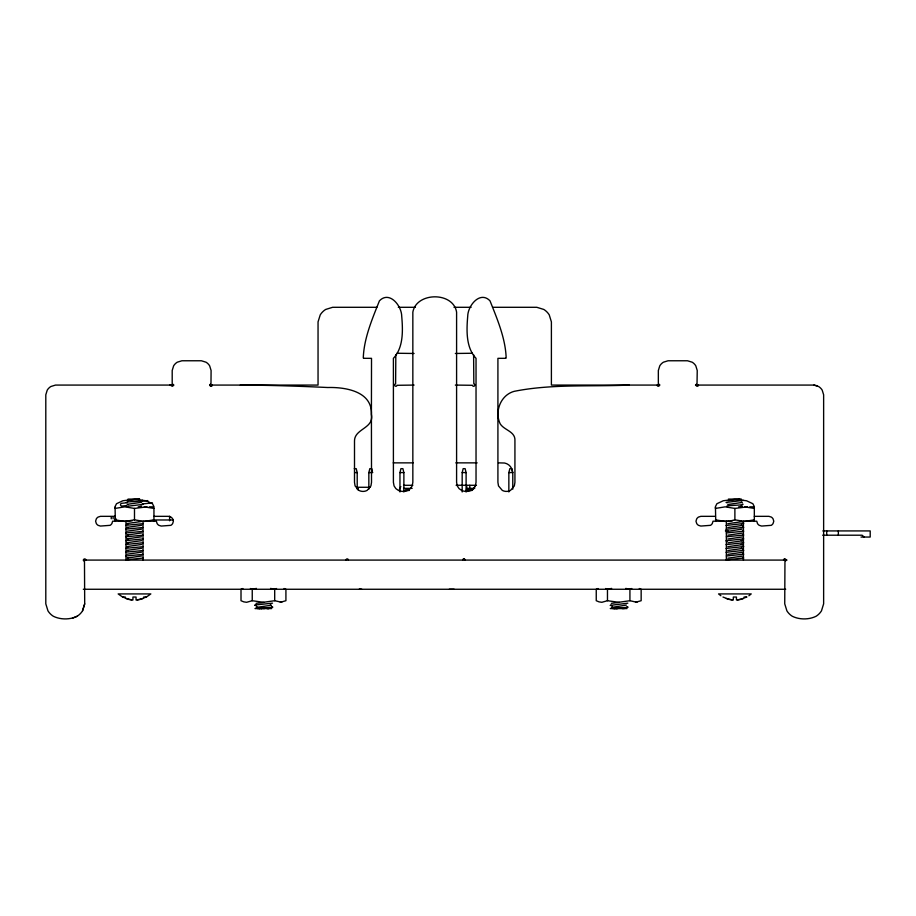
<?xml version="1.0" encoding="UTF-8"?>
<svg xmlns="http://www.w3.org/2000/svg" width="916" height="916" viewBox="0 0 916 916"><rect width="100%" height="100%" fill="white"/><g stroke="black" fill="none" stroke-linecap="round" stroke-linejoin="round"><path stroke-width="1.37" d="M115.05 507.269L115.05 508.426L124.771 506.846L134.492 508.426L146.995 506.846M115.347 521.433L115.05 506.617L116.515 503.72L122.87 500.754L134.492 499.323L146.113 500.754L152.468 503.72L153.945 506.617L153.945 521.433M475.576 485.297L473.194 489.51M715.442 507.269L715.442 508.426L725.163 506.846L734.884 508.426L747.387 506.846M715.74 521.433L715.442 506.617L716.907 503.72L723.262 500.754L734.884 499.323L746.506 500.754L752.86 503.72L754.326 506.617L754.326 521.433M212.283 385.075L212.26 385.293A1.168 1.168 0 0 1 211.31 386.254L210.875 386.243M346.019 560.088L346.042 559.871A1.168 1.168 0 0 1 346.992 558.92L347.427 558.92A1.168 1.168 0 0 1 348.343 559.871L348.401 560.088M472.438 353.255L455.344 353.473M462.695 560.088L462.717 559.871A1.168 1.168 0 0 1 463.668 558.92L464.103 558.92M698.427 385.075L698.404 385.293A1.168 1.168 0 0 1 697.454 386.254L697.019 386.243A1.168 1.168 0 0 1 696.114 385.293M783.558 560.088L783.569 559.871A1.168 1.168 0 0 1 784.565 558.966M85.875 560.088L85.864 559.871A1.168 1.168 0 0 0 84.867 558.966L84.478 558.92A1.168 1.168 0 0 0 83.516 559.916L83.516 560.306A1.168 1.168 0 0 0 84.478 561.268L84.696 603.839L82.532 610.869A17.175 17.175 0 0 1 77.116 616.273C69.96 619.8 60.513 619.8 53.357 616.273A17.164 17.164 0 0 1 47.964 610.869L45.8 603.839L45.8 394.796L47.243 390.124A11.45 11.45 0 0 1 50.838 386.518L55.521 385.075L173.937 385.075M84.696 603.839L82.52 610.869M404.414 491.388L405.09 490.507L409.326 490.472M368.839 489.19L368.839 472.576L369.824 468.66L371.781 468.66L372.434 471.271M399.96 491.961L399.96 472.576L400.933 468.66L402.891 468.66L403.876 472.576L403.876 491.961M462.179 491.961L462.179 472.576L463.164 468.66L465.122 468.66L466.107 472.576L466.107 491.961M508.849 491.961L508.849 472.576L509.834 468.66L511.792 468.66L512.777 472.576L512.777 489.19M748.887 595.766L751.223 593.923L718.556 593.923L720.892 595.766M127.141 531.2L141.591 529.127M127.141 554.214L141.591 552.142M256.068 603.335L263.991 602.373M256.068 607.171L257.053 606.85M611.35 603.335L619.308 602.373M611.35 607.171L612.335 606.85M742.235 533.123L727.785 535.196M742.235 536.959L727.785 539.032M742.235 552.302L727.785 554.375M742.235 556.138L727.785 558.21M146.194 597.037L140.297 599.396L136.049 600.014L136.049 597.037L132.934 597.037L132.934 600.014L128.812 599.43L122.79 597.037M746.586 597.037L740.689 599.396L736.441 600.014L736.441 597.037L733.327 597.037L733.327 600.014L729.205 599.43L722.976 597.037M143.308 538.871L125.973 540.635M143.308 542.707L125.973 544.47M143.308 558.05L125.973 559.813M726.067 525.452L743.7 523.528L742.521 523.208M726.067 529.288L743.7 527.364L742.521 527.043M726.067 540.795L743.7 538.871L742.521 538.551M610.789 605.087L611.67 605.568M726.067 544.631L743.7 542.707L742.521 542.386M726.067 548.466L743.7 546.543L742.521 546.222M726.067 552.302L743.7 550.379L742.521 550.058M77.127 616.273L72.524 618.163M242.866 588.519L241.011 589.286L241.011 600.713L243.793 601.858L246.622 602.293L252.244 600.713L263.464 602.293L274.697 600.713L281.739 602.293M270.552 588.415L274.697 589.286L276.552 588.519M598.102 588.519L596.247 589.286L596.247 600.713L599.018 601.858L601.858 602.293L607.468 600.713L618.701 602.293L629.922 600.713L636.975 602.293M625.777 588.415L629.922 589.286L631.777 588.519M143.033 598.537L137.194 599.946M743.426 598.537L737.575 599.946M153.945 519.853L144.213 521.433L134.492 519.853L124.771 521.433L115.05 519.853M730.098 520.998L734.884 519.853L744.605 521.433L754.326 519.853M250.389 588.519L252.244 589.286L256.423 588.415M605.625 588.519L607.468 589.286L611.648 588.415M125.973 521.456L132.213 520.815M125.973 525.292L143.011 523.689M125.973 529.127L143.011 527.524M125.973 532.963L143.011 531.36M125.973 536.799L143.011 535.196M125.973 548.306L143.011 546.703M125.973 552.142L143.011 550.539M125.973 555.978L143.011 554.375M256.354 604.926L254.602 605.247L256.354 605.568M726.365 521.456L728.655 521.135M726.365 532.963L743.7 531.2L742.521 530.879M726.365 536.799L743.7 535.036L742.521 534.715M726.365 555.978L743.7 554.214L742.521 553.894M726.365 559.813L743.7 558.05L742.521 557.73M280.307 602.293L285.918 600.713L285.918 589.286L284.075 588.519M635.544 602.293L641.154 600.713L641.154 589.286L639.299 588.519M255.782 604.926L272.51 603.175M449.298 589.263L454.164 589.263M139.392 499.106L127.141 500.514L128.126 500.834M138.167 506.914L141.591 506.113M739.785 499.106L727.785 500.674M738.559 506.914L742.235 506.273L741.25 505.953M126.076 502.85L121.736 503.296A1.385 1.385 0 0 0 120.511 504.819A1.385 1.385 0 0 0 122.023 506.056L126.179 505.621M142.575 501.132L147.808 500.594M142.77 503.892L152.457 502.884M505.495 358.316L497.915 358.339L497.915 482.308L498.499 485.904L502.323 490.415A8.771 8.771 0 0 0 510.521 490.415L514.345 485.904L514.929 482.308L514.929 440.985C515.719 431.367 504.235 430.417 500.159 423.787C494.354 411.57 500.628 395.094 514.094 391.361C551.753 383.781 590.9 386.792 629.178 385.075M257.545 608.579L259.766 608.579M612.815 608.579L615.083 608.579M784.52 558.92L784.955 558.92A1.168 1.168 0 0 1 785.917 559.916L785.917 560.306A1.168 1.168 0 0 1 784.955 561.268L784.737 603.839L786.901 610.869A17.164 17.164 0 0 0 792.306 616.273C799.462 619.8 808.908 619.8 816.076 616.273A17.164 17.164 0 0 0 821.469 610.869L823.633 603.839L823.633 394.796L822.19 390.113A11.45 11.45 0 0 0 818.595 386.518L813.912 385.075L695.496 385.075M732.605 520.815L725.163 521.433L715.442 519.853M262.079 608.579L259.194 608.579M265.697 607.961L272.808 607.171L271.628 606.85M617.395 608.579L614.476 608.579M620.979 607.961L628.124 607.171L626.945 606.85M261.197 608.579L266.27 607.961M616.468 608.579L621.586 607.961M376.888 307.295L332.623 307.295L325.627 309.471A17.232 17.232 0 0 0 320.245 314.864L318.047 321.882L318.047 385.075L209.615 385.075M398.311 307.295L415.44 307.295M453.993 307.295L471.122 307.295M492.545 307.295L536.81 307.295L543.829 309.459A17.164 17.164 0 0 1 549.234 314.852L551.398 321.882L551.398 385.075L659.829 385.075M414.089 353.473L396.994 353.255M414.089 385.075L396.994 385.293A1.168 1.168 0 0 1 396.044 386.254L395.609 386.243A1.168 1.168 0 0 1 394.659 385.293L394.659 384.857A1.168 1.168 0 0 1 395.609 383.907L395.827 354.664M455.344 385.075L472.438 385.293A1.168 1.168 0 0 0 473.435 386.254L473.824 386.243A1.168 1.168 0 0 0 474.774 385.293L474.774 384.857A1.168 1.168 0 0 0 473.824 383.907L473.606 354.664M393.216 462.866L413.139 462.866M455.825 462.866L477.167 462.866M498.51 462.866L504.533 463.015A9.687 9.687 0 0 1 512.342 470.835L512.502 472.587M354.263 468.66L356.221 468.66L357.206 472.576L357.206 489.19M354.595 472.576L357.206 472.576M368.839 472.576L372.766 472.576M399.96 472.576L403.876 472.576M462.179 472.576L466.107 472.576M508.849 472.576L512.777 472.576M412.83 485.297L404.345 485.297A4.798 4.798 0 0 0 403.704 485.331M456.099 485.24L476.469 485.297M370.03 487.278L358.11 487.278L358.11 490.06M412.154 488.365L404.036 488.377A1.729 1.729 0 0 0 403.59 488.491M466.702 488.365L474.74 488.365M466.462 488.778L473.194 488.812M405.502 489.968L408.33 489.968M466.29 489.968L471.946 489.968M472.049 490.472L466.702 490.472L466.702 485.297M128.011 499.106L139.736 499.106M728.403 499.106L741.376 499.106M149.388 506.846L152.766 506.846M749.78 506.846L753.158 506.846M115.05 516.338L100.462 516.338L98.127 517.059A5.725 5.725 0 0 0 96.329 518.857L95.608 521.204L96.329 523.54A5.725 5.725 0 0 0 98.127 525.337L100.462 526.059L110.092 525.337A5.725 5.725 0 0 0 111.901 523.54L112.622 521.204L125.961 521.204L125.961 560.088M153.945 516.338L168.521 516.338L170.868 517.059A5.725 5.725 0 0 1 172.666 518.857L173.387 521.204L172.666 523.54A5.725 5.725 0 0 1 170.868 525.337L161.227 526.059L158.892 525.337A5.725 5.725 0 0 1 157.094 523.54L156.373 521.204L143.033 521.204L143.033 560.088M715.442 516.338L700.855 516.338L698.519 517.059A5.725 5.725 0 0 0 696.71 518.857L695.988 521.204L696.71 523.54A5.725 5.725 0 0 0 698.519 525.337L700.855 526.059L710.484 525.337A5.725 5.725 0 0 0 712.293 523.54L713.014 521.204L726.354 521.204L726.354 560.088M754.326 516.338L768.913 516.338L771.261 517.059A5.725 5.725 0 0 1 773.058 518.857L773.78 521.204L773.058 523.54A5.725 5.725 0 0 1 771.261 525.337L761.62 526.059L759.284 525.337A5.725 5.725 0 0 1 757.486 523.54L756.765 521.204L743.426 521.204L743.426 560.088M115.324 519.063L116.252 519.063M116.252 519.979L115.324 519.979L115.324 515.719M153.338 519.979L173.319 519.979M725.392 530.925L728.22 530.925M822.854 530.925L870.2 530.925L870.2 537.051L861.017 537.051M822.671 535.207L862.105 535.207L864.189 537.051M83.299 560.088L787.016 560.088M83.299 589.263L785.688 589.263M125.332 597.037L122.584 597.037L118.164 593.923L150.831 593.923L146.4 597.037L143.663 597.037M744.055 597.037L746.792 597.037M254.992 608.579L271.731 608.579M610.274 608.579L627.048 608.579M240.255 385.075C269.441 385.167 298.616 386.151 327.768 387.514C345.343 387.021 372.32 391.292 371.415 414.25L371.518 482.308L370.934 485.904L367.11 490.415A8.771 8.771 0 0 1 358.912 490.415L355.087 485.904L354.503 482.308L354.503 440.985C354.458 428.505 374.404 428.528 371.415 414.25L371.518 358.339L363.938 358.316M621.208 608.281L615.025 607.812M616.8 607.961L622.983 608.442M261.518 607.961L265.892 608.281M744.605 506.846L754.326 508.426M144.213 506.846L153.945 508.426M169.769 385.075L171.017 385.189A1.431 1.431 0 0 0 171.189 385.705L172.311 386.254A1.431 1.431 0 0 0 172.826 386.094L173.376 384.96A1.431 1.431 0 0 0 173.216 384.457L172.197 383.884L172.197 370.499L173.639 365.816A11.45 11.45 0 0 1 177.235 362.209L181.918 360.767L201.371 360.767L206.043 362.209A11.45 11.45 0 0 1 209.649 365.816L211.092 370.499L210.978 383.896A1.431 1.431 0 0 0 210.462 384.067L209.936 384.754A1.294 1.294 0 0 0 209.924 385.293A1.168 1.168 0 0 0 210.92 386.254M259.743 607.812L262.091 607.961M265.319 608.281L268.892 608.579M622.376 608.442L624.208 608.579M267.094 608.442L268.319 608.579M813.912 385.075L817.095 385.75M359.37 588.999L361.797 589.263M732.193 599.946L726.354 598.537M131.801 599.946L125.961 598.537M742.521 504.029C746.758 505.414 723.022 505.208 727.247 506.594M727.247 502.758L726.067 502.437L743.403 500.354M726.365 540.955L727.247 541.116M142.129 500.193C146.365 501.579 122.629 501.373 126.855 502.758M142.129 504.029L143.308 504.35L125.973 506.434M741.25 502.117L742.235 502.437L727.785 504.51M741.25 521.296L742.235 521.616L727.785 523.689M741.25 525.131L742.235 525.452L727.785 527.524M741.25 540.474L742.235 540.795L727.785 542.867M741.25 544.31L742.235 544.631L727.785 546.703M741.25 548.146L742.235 548.466L727.785 550.539M128.126 504.67L127.141 504.35L141.591 502.277M128.126 523.849L127.141 523.528L141.591 521.456M128.126 527.685L127.141 527.364L141.591 525.292M128.126 535.356L127.141 535.036L141.591 532.963M128.126 539.192L127.141 538.871L141.591 536.799M128.126 543.028L127.141 542.707L141.591 540.635M128.126 546.863L127.141 546.543L141.591 544.47M128.126 550.699L127.141 550.379L141.591 548.306M128.126 558.371L127.141 558.05L141.591 555.978M270.357 604.926L271.342 605.247L256.892 607.331M627.826 603.175L610.182 605.407M741.983 529.127L727.785 531.36M626.407 605.087L612.209 607.331M264.472 608.579L263.419 608.579M696.068 385.293L696.068 384.857A1.168 1.168 0 0 1 697.019 383.907L697.236 370.499L695.794 365.816A11.45 11.45 0 0 0 692.198 362.209L687.515 360.767L668.062 360.767L663.39 362.209A11.45 11.45 0 0 0 659.783 365.816L658.341 370.499L658.341 383.884L659.36 384.457A1.431 1.431 0 0 1 659.531 384.96L658.97 386.094A1.431 1.431 0 0 1 658.455 386.254A1.168 1.168 0 0 1 657.173 385.293L657.161 385.075M465.076 560.088L465.053 559.871A1.168 1.168 0 0 0 464.057 558.92M838.346 530.925L838.346 535.207M826.713 530.925L826.713 535.207M734.884 508.426L734.884 519.853M629.922 589.286L629.922 600.713M607.468 589.286L607.468 600.713M469.771 485.297L469.771 488.365M399.422 490.472L399.422 490.106A4.798 4.798 0 0 1 400.876 486.671M274.697 589.286L274.697 600.713M252.244 589.286L252.244 600.713M169.609 516.12L169.609 520.792M134.492 508.426L134.492 519.853M113.092 516.887L113.092 518.788M111.248 516.887L111.248 518.788M505.495 358.316A1.191 1.191 0 0 0 506.159 357.95C505.529 338.473 497.205 318.905 490.003 300.837C480.121 290.521 467.927 305.543 467.733 316.031C466.53 330 465.763 347.462 476.034 358.339L476.034 482.308L475.37 485.904L473.583 488.606L470.996 490.415A11.29 11.29 0 0 1 461.63 490.415L459.053 488.606L457.256 485.904L456.592 482.308L456.592 312.161C453.305 291.54 416.356 291.895 412.841 312.161L412.841 482.308L412.177 485.904L410.391 488.606L407.803 490.415A11.29 11.29 0 0 1 398.437 490.415L395.849 488.606L394.063 485.904L393.399 482.308L393.399 358.339C403.67 347.462 402.914 330 401.7 316.031C401.506 305.543 389.311 290.521 379.43 300.837C372.24 318.905 363.904 338.473 363.286 357.95A1.191 1.191 0 0 0 363.938 358.316"/></g></svg>
